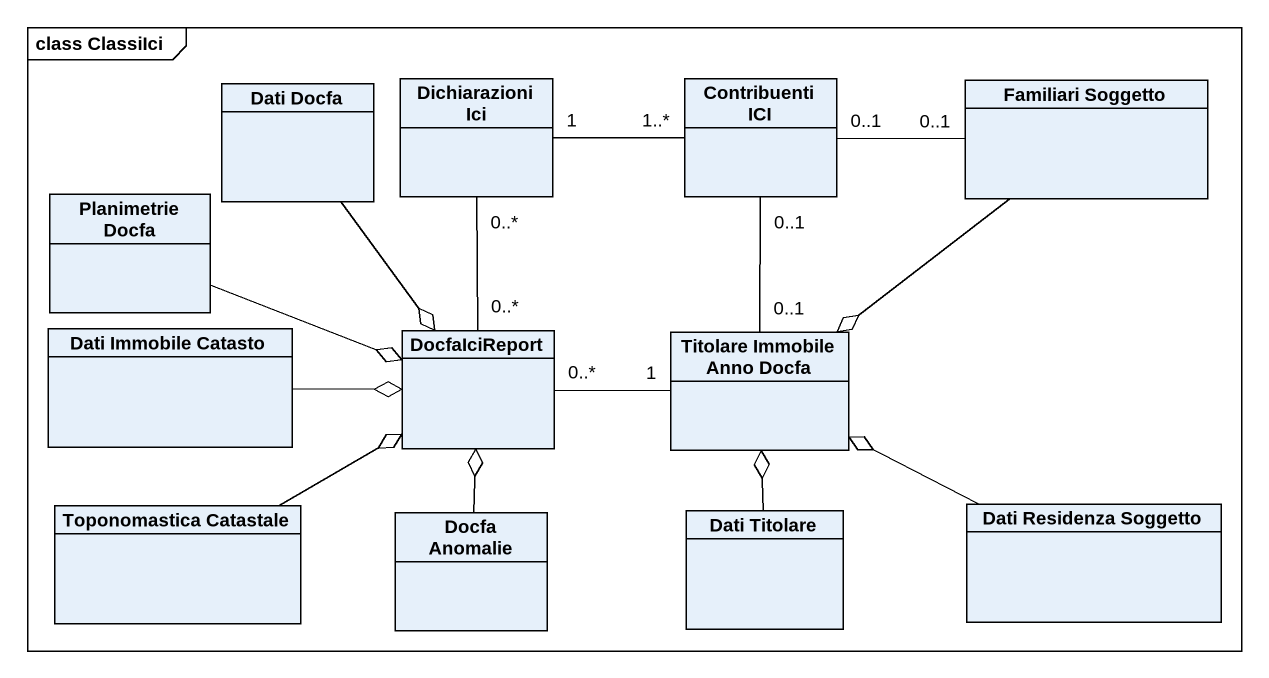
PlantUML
@startuml
mainframe class ClassiIci
hide circle
hide empty members
class "Dati Docfa" as Dati_Docfa
class "Dichiarazioni Ici" as Dichiarazioni_Ici
class "Contribuenti ICI" as Contribuenti_ICI
class "Familiari Soggetto" as Familiari_Soggetto
class "Planimetrie Docfa" as Planimetrie_Docfa
class "Dati Immobile Catasto" as Dati_Immobile_Catasto
class DocfaIciReport
class "Titolare Immobile Anno Docfa" as Titolare_Immobile_Anno_Docfa
class "Toponomastica Catastale" as Toponomastica_Catastale
class "Docfa Anomalie" as Docfa_Anomalie
class "Dati Titolare" as Dati_Titolare
class "Dati Residenza Soggetto" as Dati_Residenza_Soggetto
Dati_Docfa --o DocfaIciReport
Dichiarazioni_Ici "1" -right- "1..*" Contribuenti_ICI
Dichiarazioni_Ici "0..*" -- "0..*" DocfaIciReport
Contribuenti_ICI "0..1" -right- "0..1" Familiari_Soggetto
Familiari_Soggetto --o Titolare_Immobile_Anno_Docfa
Planimetrie_Docfa -right-o DocfaIciReport
Dati_Immobile_Catasto -right-o DocfaIciReport
DocfaIciReport "0..*" -right- "1" Titolare_Immobile_Anno_Docfa
Titolare_Immobile_Anno_Docfa "0..1" -up- "0..1" Contribuenti_ICI
Toponomastica_Catastale -right-o DocfaIciReport
Docfa_Anomalie -up-o DocfaIciReport
Dati_Titolare -up-o Titolare_Immobile_Anno_Docfa
Dati_Residenza_Soggetto -left-o Titolare_Immobile_Anno_Docfa
@enduml
